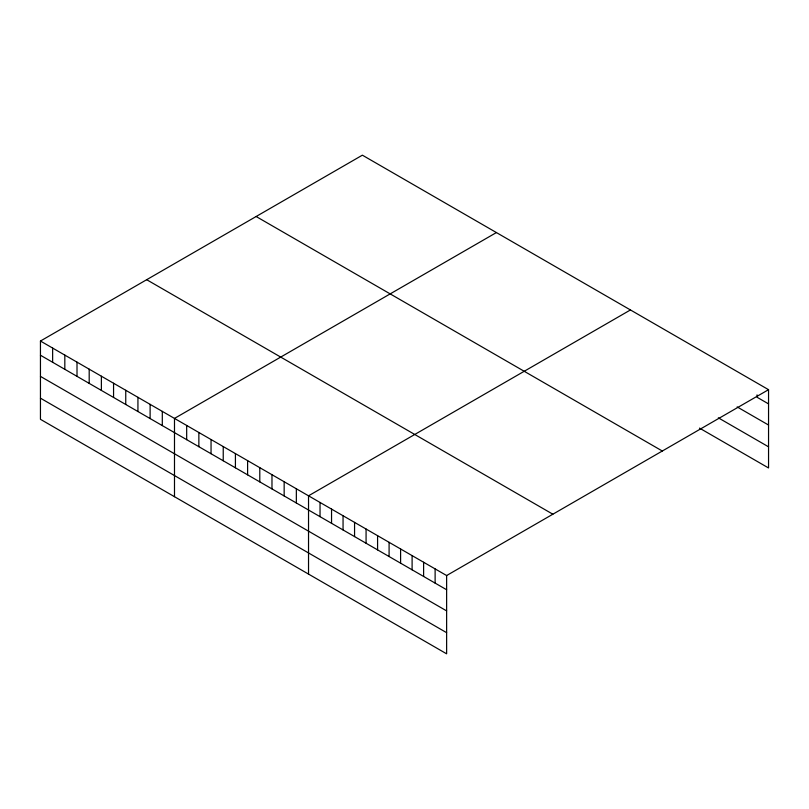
<?xml version="1.0" encoding="UTF-8"?>
<svg xmlns="http://www.w3.org/2000/svg" width="809" height="809" viewBox="0 0 809 809"><rect width="100%" height="100%" fill="white"/><g stroke="black" fill="none" stroke-linecap="round" stroke-linejoin="round"><path stroke-width="1.21" d="M40.45 341.034L446.629 575.543L446.629 653.824L40.45 419.315L40.45 341.034L362.371 155.176L768.55 389.685L768.55 467.966L699.502 428.103M496.413 232.557L174.491 418.415L174.491 496.706M630.444 309.948L308.532 495.806L308.532 574.097M446.629 575.543L768.55 389.685M768.55 403.893L757.042 397.249L757.042 394.883M737.161 406.917L768.55 425.038M718.331 417.828L768.55 446.821M256.14 216.509L662.318 451.017M146.682 279.702L552.86 514.211M40.45 355.242L446.629 589.751M40.45 376.387L446.629 610.896M40.45 398.18L446.629 632.678M435.121 568.899L435.121 583.107M423.613 562.255L423.613 576.463M412.105 555.601L412.105 569.819M400.597 548.957L400.597 563.175M389.089 542.313L389.089 556.531M377.581 535.669L377.581 549.887M366.072 529.025L366.072 543.244M354.564 522.381L354.564 536.6M343.056 515.737L343.056 529.956M331.548 509.094L331.548 523.312M320.04 502.45L320.04 516.668M296.347 488.767L296.347 502.986M284.161 481.739L284.161 495.947M271.976 474.701L271.976 488.919M259.79 467.663L259.79 481.881M247.605 460.634L247.605 474.843M235.419 453.596L235.419 467.804M223.233 446.558L223.233 460.776M211.048 439.53L211.048 453.738M198.862 432.491L198.862 446.699M186.677 425.453L186.677 439.671M162.306 411.387L162.306 425.595M150.12 404.348L150.12 418.566M137.935 397.31L137.935 411.528M125.749 390.282L125.749 404.49M113.563 383.244L113.563 397.462M101.378 376.205L101.378 390.423M89.192 369.177L89.192 383.385M77.007 362.139L77.007 376.347M64.821 355.1L64.821 369.319M52.636 348.072L52.636 362.28"/></g></svg>
